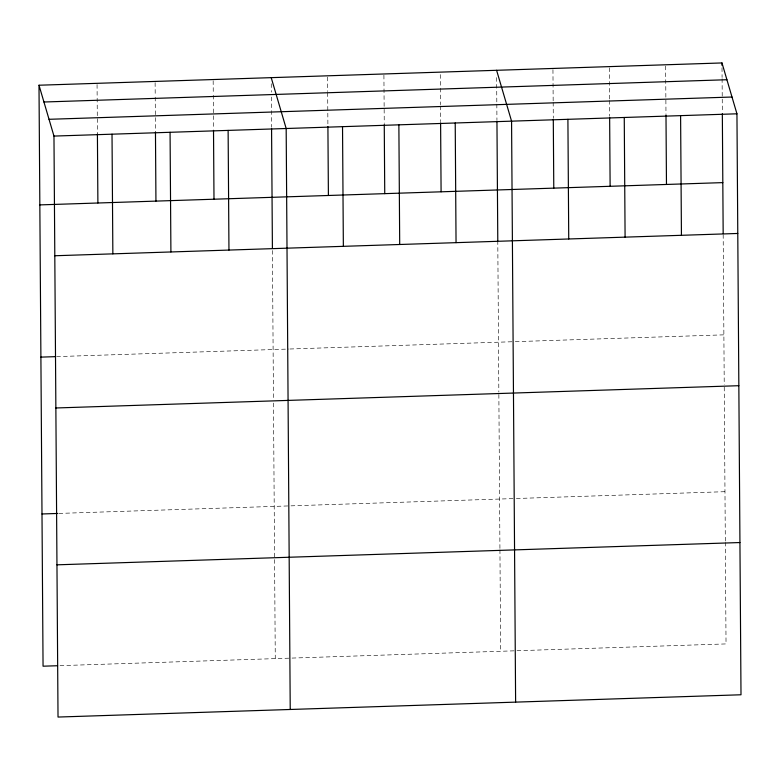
<?xml version="1.0" encoding="UTF-8"?>
<svg xmlns="http://www.w3.org/2000/svg" width="780" height="780" viewBox="0 0 780 780"><rect width="100%" height="100%" fill="white"/><g stroke="black" fill="none" stroke-linecap="round" stroke-linejoin="round"><path stroke-width="0.58" stroke-dasharray="3.9 2.92" d="M56.618 356.616L288.697 349.04M289.897 349.001L514.078 341.689M515.278 341.65L723.879 334.844M58.929 513.416L289.79 505.889M290.989 505.85L515.17 498.537M516.37 498.498L724.971 491.692M59.992 665.652L290.852 658.115M292.052 658.076L726.034 643.919L725.332 542.432M722.017 67.782L722.085 77.454M722.095 78.663L722.329 112.505M723.177 234.566L724.23 384.696M724.24 387.124L725.322 541.222M665.642 65.998L665.993 115.557M609.297 67.831L609.521 99.255M609.521 100.464L609.638 116.181M552.952 69.673L553.166 101.098M553.176 102.307L553.293 118.024M496.645 77.552L496.821 102.941M496.831 104.14L496.938 119.857M497.786 240.708L498.839 392.048M498.859 394.475L499.931 548.574M499.941 549.783L500.653 651.271M440.271 74.558L440.476 104.773M440.485 105.983L440.593 121.699M383.916 75.182L384.248 123.532M327.571 77.025L327.668 91.523M327.678 92.732L327.902 125.375M271.255 83.694L271.313 92.157M271.352 96.993L271.557 127.208M272.425 250.477L273.458 399.399M273.488 403.046L274.56 557.135M274.579 559.553L275.272 658.622M213.164 80.759L213.262 94.048M213.272 95.258L213.505 129.109M155.113 82.651L155.21 95.95M155.22 97.149L155.464 132.21M97.061 84.542L97.412 134.101"/><path stroke-width="1.17" d="M39 85.225L721.978 62.946L736.944 113.802L741 694.775L58.022 717.054L53.966 136.081L39 85.225L43.056 666.198L57.574 665.73M43.934 102.005L726.921 79.726M49.023 119.301L732.01 97.022M53.966 136.081L736.944 113.802M39.838 204.896L722.816 182.618M54.795 255.752L737.783 233.464M40.901 357.123L55.409 356.655M55.858 407.979L738.845 385.7M41.993 513.971L57.72 513.454M56.959 564.827L739.937 542.539M496.597 70.297L511.563 121.154L515.619 702.127M271.216 77.649L286.172 128.505L290.228 709.478M721.978 62.946L721.997 65.364M722.338 113.714L723.167 233.357M680.599 115.635L681.437 235.306M665.993 115.557L666.471 184.451M624.254 117.478L625.092 237.139M609.638 117.39L610.126 186.293M567.908 119.311L568.737 238.982M553.293 119.233L553.78 188.126M496.948 121.066L497.786 240.708M455.218 122.986L456.046 242.658M440.602 122.909L441.09 191.802M398.873 124.829L399.701 244.491M384.257 124.742L384.745 193.645M342.527 126.662L343.356 246.334M327.912 126.584L328.399 195.478M271.567 128.417L272.405 248.059M228.121 130.397L228.959 250.068M213.515 130.319L213.993 199.212M170.069 132.288L170.908 251.96M155.464 132.21L155.941 201.103M112.018 134.189L112.856 253.851M97.412 134.101L97.89 203.005"/></g></svg>
